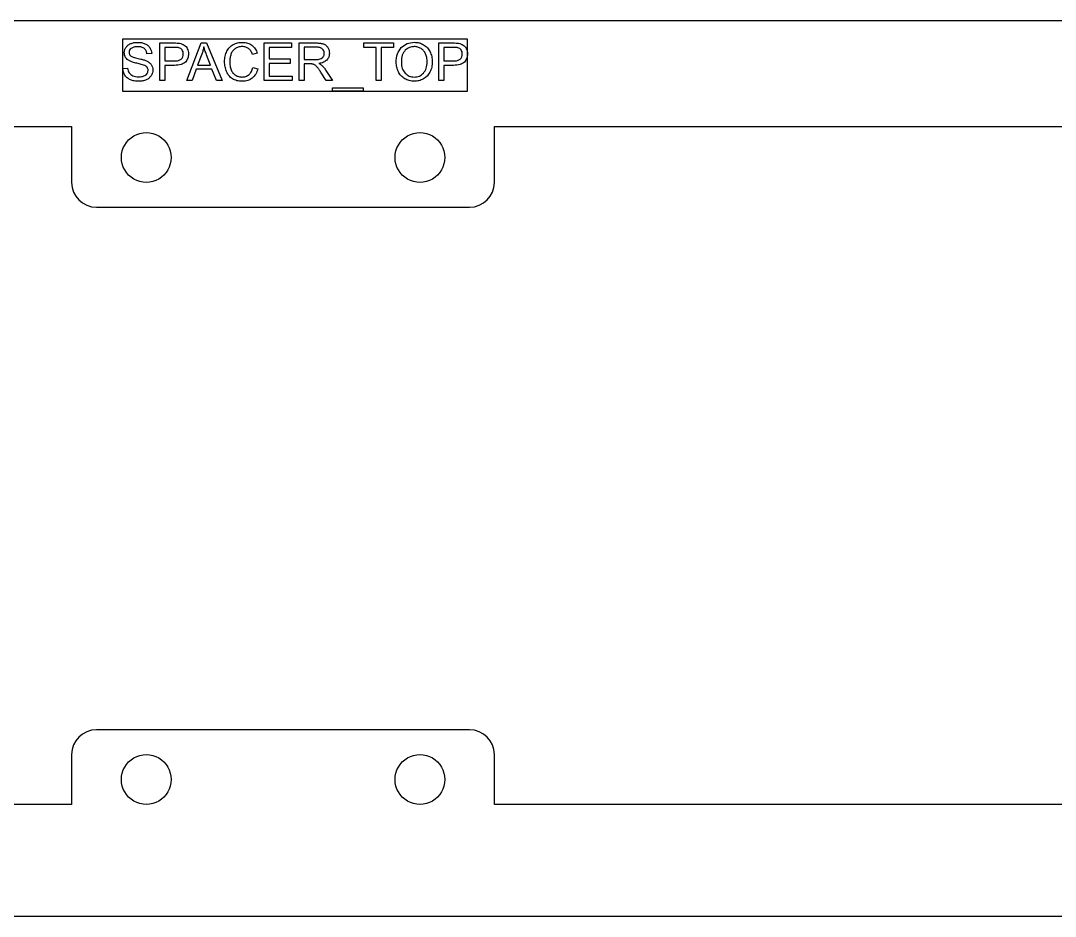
# Model space of a CAD drawing. Header units: millimetres. Extents: x 2 to 292, y 215 to 361.
# Drawn here: x 125.7 to 208.9, y 289.3 to 361.3 of the extents above; entities that cross this region are included whole.
import ezdxf

# ---------------------------------------------------------------- set-up
doc = ezdxf.new("R2010")
doc.units = ezdxf.units.MM
doc.layers.get('0').update_dxf_attribs({"linetype": 'CONTINUOUS'})

msp = doc.modelspace()

# ---------------------------------------------------------------- linework, layer by layer
for p, q in [((136.915, 356.45), (136.915, 359.481)), ((136.915, 359.481), (138.058, 359.481)), ((139.091, 356.45), (140.255, 359.481)), ((140.255, 359.481), (140.687, 359.481)), ((140.687, 359.481), (141.927, 356.45)), ((145.313, 356.45), (145.313, 359.481)), ((145.313, 359.481), (147.504, 359.481)), ((147.504, 359.481), (147.504, 359.123)), ((148.135, 356.45), (148.135, 359.481)), ((148.135, 359.481), (149.478, 359.481)), ((153.313, 359.123), (153.313, 359.481)), ((153.313, 359.481), (155.715, 359.481)), ((155.715, 359.481), (155.715, 359.123)), ((159.342, 356.45), (159.342, 359.481)), ((159.342, 359.481), (160.485, 359.481)), ((136.276, 358.627), (135.892, 358.598)), ((138.091, 359.123), (137.316, 359.123)), ((137.316, 359.123), (137.316, 358.04)), ((140.299, 358.584), (139.966, 357.695)), ((140.993, 357.695), (140.677, 358.534)), ((144.759, 358.65), (144.364, 358.557)), ((147.504, 359.123), (145.714, 359.123)), ((145.714, 359.123), (145.714, 358.195)), ((149.495, 359.146), (148.536, 359.146)), ((148.536, 359.146), (148.536, 358.143)), ((154.311, 359.123), (153.313, 359.123)), ((154.311, 356.45), (154.311, 359.123)), ((155.715, 359.123), (154.712, 359.123)), ((154.712, 359.123), (154.712, 356.45)), ((160.519, 359.123), (159.743, 359.123)), ((159.743, 359.123), (159.743, 358.04)), ((137.316, 358.04), (138.099, 358.04)), ((138.093, 357.682), (137.316, 357.682)), ((137.316, 357.682), (137.316, 356.45)), ((139.966, 357.695), (140.993, 357.695)), ((145.714, 358.195), (147.391, 358.195)), ((147.391, 357.84), (145.714, 357.84)), ((145.714, 357.84), (145.714, 356.808)), ((147.391, 358.195), (147.391, 357.84)), ((148.536, 358.143), (149.398, 358.143)), ((149.001, 357.796), (148.536, 357.796)), ((148.536, 357.796), (148.536, 356.45)), ((159.743, 358.04), (160.527, 358.04)), ((160.521, 357.682), (159.743, 357.682)), ((159.743, 357.682), (159.743, 356.45)), ((133.955, 357.424), (134.333, 357.457)), ((139.85, 357.368), (139.517, 356.45)), ((141.117, 357.368), (139.85, 357.368)), ((141.471, 356.45), (141.117, 357.368)), ((144.41, 357.513), (144.811, 357.412)), ((150.301, 356.45), (149.9, 357.081)), ((150.278, 357.275), (150.805, 356.45)), ((137.316, 356.45), (136.915, 356.45)), ((139.517, 356.45), (139.091, 356.45)), ((141.927, 356.45), (141.471, 356.45)), ((147.575, 356.45), (145.313, 356.45)), ((145.714, 356.808), (147.575, 356.808)), ((147.575, 356.808), (147.575, 356.45)), ((148.536, 356.45), (148.135, 356.45)), ((150.805, 356.45), (150.301, 356.45)), ((154.712, 356.45), (154.311, 356.45)), ((159.743, 356.45), (159.342, 356.45)), ((150.795, 355.609), (150.795, 355.878)), ((150.795, 355.878), (153.261, 355.878)), ((153.261, 355.609), (150.795, 355.609)), ((153.261, 355.878), (153.261, 355.609))]:
    msp.add_line(p, q)
msp.add_lwpolyline([(1.794, 295.253, 0.414214), (7.794, 289.253), (285.86, 289.253, 0.414214), (291.86, 295.253), (291.86, 355.273, 0.414214), (285.86, 361.273), (7.794, 361.273, 0.414214), (1.794, 355.273)], format="xyb", close=True)
msp.add_lwpolyline([(161.645, 355.589), (133.945, 355.589), (133.945, 359.822), (161.645, 359.822)], close=True)
msp.add_lwpolyline([(16.794, 352.773), (129.827, 352.773), (129.827, 348.273, 0.414213), (131.827, 346.273), (161.827, 346.273, 0.414213), (163.827, 348.273), (163.827, 352.773), (276.985, 352.773), (276.985, 348.273, 0.414214), (278.985, 346.273), (282.86, 346.273), (282.86, 304.253), (278.86, 304.253, 0.414215), (276.86, 302.253), (276.86, 298.253), (163.827, 298.253), (163.827, 302.253, 0.414213), (161.827, 304.253), (131.827, 304.253, 0.414213), (129.827, 302.253), (129.827, 298.253), (16.985, 298.253)], format="xyb")
at = {"extrusion": (0, 0, -1)}
for centre, start, end in [((-135.838, 350.276), -0.07975, 180.07975), ((-157.838, 350.276), -0.07975, 180.07975), ((-135.838, 350.27), -180.07975, 0.07975), ((-157.838, 350.27), -180.07975, 0.07975), ((-135.838, 300.256), -0.07975, 180.07975), ((-157.838, 300.256), -0.07975, 180.07975), ((-135.838, 300.25), -180.07975, 0.07975), ((-157.838, 300.25), -180.07975, 0.07975)]:
    msp.add_arc(centre, 2, start, end, dxfattribs=at)
for points, knots in [([(134.201, 359.126), (134.251, 359.189), (134.353, 359.32), (134.504, 359.392), (134.581, 359.429)], [0, 0, 0, 0, 0.0237577, 0.04919165, 0.04919165, 0.04919165, 0.04919165]), ([(134.581, 359.429), (134.668, 359.459), (134.848, 359.521), (135.039, 359.529), (135.137, 359.532)], [0, 0, 0, 0, 0.02752083, 0.05683212, 0.05683212, 0.05683212, 0.05683212]), ([(135.137, 359.532), (135.244, 359.529), (135.447, 359.522), (135.64, 359.456), (135.731, 359.424)], [0, 0, 0, 0, 0.03181936, 0.06071375, 0.06071375, 0.06071375, 0.06071375]), ([(135.731, 359.424), (135.812, 359.384), (135.968, 359.308), (136.075, 359.171), (136.127, 359.105)], [0, 0, 0, 0, 0.02641979, 0.05144273, 0.05144273, 0.05144273, 0.05144273]), ([(138.058, 359.481), (138.147, 359.48), (138.301, 359.48), (138.454, 359.46), (138.519, 359.452)], [0, 0, 0, 0, 0.02662319, 0.04622573, 0.04622573, 0.04622573, 0.04622573]), ([(138.519, 359.452), (138.589, 359.438), (138.721, 359.411), (138.838, 359.343), (138.893, 359.31)], [0, 0, 0, 0, 0.02121436, 0.04024779, 0.04024779, 0.04024779, 0.04024779]), ([(142.313, 358.814), (142.379, 358.924), (142.51, 359.142), (142.722, 359.281), (142.828, 359.35)], [0, 0, 0, 0, 0.03796642, 0.07513322, 0.07513322, 0.07513322, 0.07513322]), ([(142.828, 359.35), (142.943, 359.403), (143.176, 359.511), (143.432, 359.525), (143.562, 359.532)], [0, 0, 0, 0, 0.03765128, 0.0763439, 0.0763439, 0.0763439, 0.0763439]), ([(143.562, 359.532), (143.706, 359.525), (143.98, 359.51), (144.215, 359.368), (144.327, 359.301)], [0, 0, 0, 0, 0.0422562, 0.08098921, 0.08098921, 0.08098921, 0.08098921]), ([(149.478, 359.481), (149.598, 359.48), (149.807, 359.478), (150.008, 359.423), (150.094, 359.399)], [0, 0, 0, 0, 0.03571519, 0.06236965, 0.06236965, 0.06236965, 0.06236965]), ([(150.094, 359.399), (150.161, 359.366), (150.298, 359.299), (150.386, 359.174), (150.431, 359.111)], [0, 0, 0, 0, 0.02207201, 0.04497848, 0.04497848, 0.04497848, 0.04497848]), ([(156.333, 359.108), (156.48, 359.232), (156.782, 359.487), (157.177, 359.518), (157.379, 359.535)], [0, 0, 0, 0, 0.0563768, 0.1155347, 0.1155347, 0.1155347, 0.1155347]), ([(157.379, 359.535), (157.514, 359.527), (157.78, 359.512), (158.018, 359.392), (158.135, 359.334)], [0, 0, 0, 0, 0.04020802, 0.0790014, 0.0790014, 0.0790014, 0.0790014]), ([(158.135, 359.334), (158.241, 359.26), (158.454, 359.112), (158.584, 358.888), (158.649, 358.775)], [0, 0, 0, 0, 0.03817784, 0.07675525, 0.07675525, 0.07675525, 0.07675525]), ([(160.485, 359.481), (160.574, 359.48), (160.729, 359.48), (160.882, 359.46), (160.946, 359.452)], [0, 0, 0, 0, 0.02662307, 0.04622573, 0.04622573, 0.04622573, 0.04622573]), ([(160.946, 359.452), (161.016, 359.438), (161.149, 359.411), (161.265, 359.343), (161.321, 359.31)], [0, 0, 0, 0, 0.02121427, 0.04024768, 0.04024768, 0.04024768, 0.04024768]), ([(134.071, 358.697), (134.076, 358.773), (134.088, 358.926), (134.163, 359.059), (134.201, 359.126)], [0, 0, 0, 0, 0.02243254, 0.04531774, 0.04531774, 0.04531774, 0.04531774]), ([(134.177, 358.32), (134.146, 358.378), (134.083, 358.496), (134.075, 358.63), (134.071, 358.697)], [0, 0, 0, 0, 0.01955805, 0.03960507, 0.03960507, 0.03960507, 0.03960507]), ([(134.623, 359.046), (134.575, 359), (134.481, 358.912), (134.465, 358.785), (134.457, 358.724)], [0, 0, 0, 0, 0.01928456, 0.0372146, 0.0372146, 0.0372146, 0.0372146]), ([(134.457, 358.724), (134.462, 358.672), (134.471, 358.57), (134.541, 358.493), (134.575, 358.455)], [0, 0, 0, 0, 0.01517151, 0.03006516, 0.03006516, 0.03006516, 0.03006516]), ([(135.154, 359.179), (135.046, 359.177), (134.858, 359.174), (134.694, 359.084), (134.623, 359.046)], [0, 0, 0, 0, 0.03162128, 0.05540077, 0.05540077, 0.05540077, 0.05540077]), ([(135.682, 359.032), (135.61, 359.075), (135.448, 359.171), (135.259, 359.176), (135.154, 359.179)], [0, 0, 0, 0, 0.02472819, 0.05561683, 0.05561683, 0.05561683, 0.05561683]), ([(135.892, 358.598), (135.877, 358.686), (135.85, 358.852), (135.735, 358.975), (135.682, 359.032)], [0, 0, 0, 0, 0.02611763, 0.04918492, 0.04918492, 0.04918492, 0.04918492]), ([(136.127, 359.105), (136.168, 359.031), (136.251, 358.883), (136.268, 358.713), (136.276, 358.627)], [0, 0, 0, 0, 0.02487248, 0.05049508, 0.05049508, 0.05049508, 0.05049508]), ([(138.465, 359.096), (138.417, 359.104), (138.293, 359.124), (138.168, 359.123), (138.091, 359.123)], [0, 0, 0, 0, 0.01455792, 0.03756374, 0.03756374, 0.03756374, 0.03756374]), ([(138.718, 358.917), (138.684, 358.959), (138.615, 359.041), (138.515, 359.078), (138.465, 359.096)], [0, 0, 0, 0, 0.01582231, 0.03148481, 0.03148481, 0.03148481, 0.03148481]), ([(138.651, 358.185), (138.699, 358.24), (138.799, 358.357), (138.809, 358.511), (138.814, 358.592)], [0, 0, 0, 0, 0.02129032, 0.04495123, 0.04495123, 0.04495123, 0.04495123]), ([(138.814, 358.592), (138.811, 358.652), (138.805, 358.768), (138.746, 358.869), (138.718, 358.917)], [0, 0, 0, 0, 0.01781035, 0.03437043, 0.03437043, 0.03437043, 0.03437043]), ([(138.893, 359.31), (138.941, 359.271), (139.041, 359.189), (139.104, 359.076), (139.136, 359.018)], [0, 0, 0, 0, 0.01850559, 0.03833844, 0.03833844, 0.03833844, 0.03833844]), ([(139.228, 358.604), (139.218, 358.481), (139.2, 358.239), (139.054, 358.045), (138.982, 357.95)], [0, 0, 0, 0, 0.0362086, 0.07120575, 0.07120575, 0.07120575, 0.07120575]), ([(139.136, 359.018), (139.163, 358.953), (139.217, 358.82), (139.224, 358.677), (139.228, 358.604)], [0, 0, 0, 0, 0.02091116, 0.04263398, 0.04263398, 0.04263398, 0.04263398]), ([(140.462, 359.162), (140.44, 359.065), (140.397, 358.869), (140.332, 358.679), (140.299, 358.584)], [0, 0, 0, 0, 0.02986832, 0.06018283, 0.06018283, 0.06018283, 0.06018283]), ([(140.677, 358.534), (140.634, 358.65), (140.556, 358.857), (140.491, 359.069), (140.462, 359.162)], [0, 0, 0, 0, 0.037042, 0.06642715, 0.06642715, 0.06642715, 0.06642715]), ([(142.132, 357.988), (142.138, 358.138), (142.15, 358.424), (142.26, 358.688), (142.313, 358.814)], [0, 0, 0, 0, 0.04454264, 0.08514224, 0.08514224, 0.08514224, 0.08514224]), ([(142.641, 358.572), (142.613, 358.477), (142.557, 358.287), (142.549, 358.09), (142.545, 357.99)], [0, 0, 0, 0, 0.02952867, 0.05915724, 0.05915724, 0.05915724, 0.05915724]), ([(142.97, 359.022), (142.898, 358.961), (142.751, 358.838), (142.678, 358.661), (142.641, 358.572)], [0, 0, 0, 0, 0.02799143, 0.05647644, 0.05647644, 0.05647644, 0.05647644]), ([(143.554, 359.189), (143.445, 359.184), (143.237, 359.174), (143.056, 359.071), (142.97, 359.022)], [0, 0, 0, 0, 0.03233726, 0.06150766, 0.06150766, 0.06150766, 0.06150766]), ([(144.059, 359.038), (143.985, 359.082), (143.83, 359.175), (143.649, 359.184), (143.554, 359.189)], [0, 0, 0, 0, 0.02530588, 0.05336252, 0.05336252, 0.05336252, 0.05336252]), ([(144.364, 358.557), (144.329, 358.657), (144.263, 358.841), (144.123, 358.977), (144.059, 359.038)], [0, 0, 0, 0, 0.03136162, 0.0577422, 0.0577422, 0.0577422, 0.0577422]), ([(144.327, 359.301), (144.423, 359.214), (144.622, 359.033), (144.713, 358.78), (144.759, 358.65)], [0, 0, 0, 0, 0.03831039, 0.07922199, 0.07922199, 0.07922199, 0.07922199]), ([(149.988, 359.007), (149.923, 359.048), (149.772, 359.14), (149.595, 359.144), (149.495, 359.146)], [0, 0, 0, 0, 0.02265008, 0.05202617, 0.05202617, 0.05202617, 0.05202617]), ([(150.144, 358.654), (150.138, 358.722), (150.125, 358.858), (150.033, 358.958), (149.988, 359.007)], [0, 0, 0, 0, 0.01997021, 0.03960229, 0.03960229, 0.03960229, 0.03960229]), ([(150.063, 358.382), (150.087, 358.425), (150.134, 358.509), (150.141, 358.606), (150.144, 358.654)], [0, 0, 0, 0, 0.01438103, 0.02865751, 0.02865751, 0.02865751, 0.02865751]), ([(150.557, 358.654), (150.549, 358.551), (150.533, 358.349), (150.409, 358.189), (150.349, 358.11)], [0, 0, 0, 0, 0.03016887, 0.05937119, 0.05937119, 0.05937119, 0.05937119]), ([(150.431, 359.111), (150.468, 359.04), (150.542, 358.896), (150.552, 358.735), (150.557, 358.654)], [0, 0, 0, 0, 0.02372227, 0.04785519, 0.04785519, 0.04785519, 0.04785519]), ([(155.928, 357.926), (155.939, 358.158), (155.961, 358.593), (156.215, 358.944), (156.333, 359.108)], [0, 0, 0, 0, 0.0680152, 0.127274, 0.127274, 0.127274, 0.127274]), ([(156.648, 358.897), (156.559, 358.771), (156.353, 358.481), (156.345, 358.123), (156.341, 357.92)], [0, 0, 0, 0, 0.0453238, 0.1044509, 0.1044509, 0.1044509, 0.1044509]), ([(157.381, 359.189), (157.244, 359.177), (156.97, 359.153), (156.755, 358.982), (156.648, 358.897)], [0, 0, 0, 0, 0.04027943, 0.08046263, 0.08046263, 0.08046263, 0.08046263]), ([(157.921, 359.037), (157.838, 359.082), (157.669, 359.172), (157.478, 359.183), (157.381, 359.189)], [0, 0, 0, 0, 0.0279791, 0.05673068, 0.05673068, 0.05673068, 0.05673068]), ([(158.287, 358.609), (158.241, 358.696), (158.151, 358.866), (157.997, 358.981), (157.921, 359.037)], [0, 0, 0, 0, 0.02893333, 0.05692535, 0.05692535, 0.05692535, 0.05692535]), ([(158.412, 357.964), (158.408, 358.08), (158.4, 358.302), (158.324, 358.511), (158.287, 358.609)], [0, 0, 0, 0, 0.03478981, 0.06617077, 0.06617077, 0.06617077, 0.06617077]), ([(158.649, 358.775), (158.7, 358.649), (158.807, 358.388), (158.819, 358.107), (158.826, 357.961)], [0, 0, 0, 0, 0.04049702, 0.08379534, 0.08379534, 0.08379534, 0.08379534]), ([(160.893, 359.096), (160.845, 359.104), (160.721, 359.124), (160.595, 359.123), (160.519, 359.123)], [0, 0, 0, 0, 0.01455783, 0.03756383, 0.03756383, 0.03756383, 0.03756383]), ([(161.146, 358.917), (161.111, 358.959), (161.043, 359.041), (160.943, 359.078), (160.893, 359.096)], [0, 0, 0, 0, 0.01582233, 0.03148486, 0.03148486, 0.03148486, 0.03148486]), ([(161.079, 358.185), (161.126, 358.24), (161.227, 358.357), (161.237, 358.511), (161.242, 358.592)], [0, 0, 0, 0, 0.02129032, 0.04495123, 0.04495123, 0.04495123, 0.04495123]), ([(161.242, 358.592), (161.239, 358.652), (161.232, 358.768), (161.174, 358.869), (161.146, 358.917)], [0, 0, 0, 0, 0.01781036, 0.03437041, 0.03437041, 0.03437041, 0.03437041]), ([(161.321, 359.31), (161.369, 359.271), (161.469, 359.189), (161.531, 359.076), (161.563, 359.018)], [0, 0, 0, 0, 0.01850559, 0.03833844, 0.03833844, 0.03833844, 0.03833844]), ([(161.655, 358.604), (161.646, 358.481), (161.627, 358.239), (161.481, 358.045), (161.409, 357.95)], [0, 0, 0, 0, 0.03620856, 0.07120578, 0.07120578, 0.07120578, 0.07120578]), ([(161.563, 359.018), (161.59, 358.953), (161.645, 358.82), (161.652, 358.677), (161.655, 358.604)], [0, 0, 0, 0, 0.0209111, 0.04263394, 0.04263394, 0.04263394, 0.04263394]), ([(134.5, 358.038), (134.434, 358.076), (134.307, 358.149), (134.219, 358.265), (134.177, 358.32)], [0, 0, 0, 0, 0.02282464, 0.04330314, 0.04330314, 0.04330314, 0.04330314]), ([(135.085, 357.849), (134.966, 357.877), (134.766, 357.925), (134.577, 358.006), (134.5, 358.038)], [0, 0, 0, 0, 0.03681383, 0.06157172, 0.06157172, 0.06157172, 0.06157172]), ([(134.575, 358.455), (134.644, 358.417), (134.832, 358.312), (135.044, 358.268), (135.18, 358.239)], [0, 0, 0, 0, 0.02346943, 0.06450983, 0.06450983, 0.06450983, 0.06450983]), ([(135.625, 357.701), (135.56, 357.722), (135.382, 357.779), (135.201, 357.822), (135.085, 357.849)], [0, 0, 0, 0, 0.020505, 0.05595583, 0.05595583, 0.05595583, 0.05595583]), ([(135.18, 358.239), (135.318, 358.209), (135.546, 358.158), (135.765, 358.078), (135.85, 358.046)], [0, 0, 0, 0, 0.04249444, 0.06986844, 0.06986844, 0.06986844, 0.06986844]), ([(135.898, 357.522), (135.863, 357.557), (135.785, 357.636), (135.682, 357.678), (135.625, 357.701)], [0, 0, 0, 0, 0.01469415, 0.03291683, 0.03291683, 0.03291683, 0.03291683]), ([(135.85, 358.046), (135.931, 358.005), (136.082, 357.928), (136.191, 357.798), (136.241, 357.737)], [0, 0, 0, 0, 0.02683102, 0.05028274, 0.05028274, 0.05028274, 0.05028274]), ([(136.241, 357.737), (136.278, 357.672), (136.353, 357.538), (136.362, 357.384), (136.367, 357.306)], [0, 0, 0, 0, 0.02223882, 0.04542431, 0.04542431, 0.04542431, 0.04542431]), ([(138.982, 357.95), (138.87, 357.873), (138.606, 357.688), (138.281, 357.685), (138.093, 357.682)], [0, 0, 0, 0, 0.03993339, 0.09470734, 0.09470734, 0.09470734, 0.09470734]), ([(138.099, 358.04), (138.213, 358.041), (138.411, 358.044), (138.58, 358.143), (138.651, 358.185)], [0, 0, 0, 0, 0.03342424, 0.05792157, 0.05792157, 0.05792157, 0.05792157]), ([(142.292, 357.176), (142.246, 357.305), (142.151, 357.568), (142.138, 357.847), (142.132, 357.988)], [0, 0, 0, 0, 0.04102136, 0.08322475, 0.08322475, 0.08322475, 0.08322475]), ([(142.545, 357.99), (142.549, 357.869), (142.556, 357.638), (142.625, 357.419), (142.658, 357.316)], [0, 0, 0, 0, 0.03630876, 0.06871947, 0.06871947, 0.06871947, 0.06871947]), ([(149.224, 357.782), (149.194, 357.786), (149.12, 357.796), (149.045, 357.796), (149.001, 357.796)], [0, 0, 0, 0, 0.00905697, 0.02239436, 0.02239436, 0.02239436, 0.02239436]), ([(149.407, 357.701), (149.377, 357.719), (149.32, 357.753), (149.255, 357.772), (149.224, 357.782)], [0, 0, 0, 0, 0.01031268, 0.02006061, 0.02006061, 0.02006061, 0.02006061]), ([(149.398, 358.143), (149.48, 358.144), (149.626, 358.146), (149.766, 358.184), (149.828, 358.2)], [0, 0, 0, 0, 0.02453584, 0.04352081, 0.04352081, 0.04352081, 0.04352081]), ([(149.611, 357.498), (149.576, 357.541), (149.516, 357.617), (149.44, 357.676), (149.407, 357.701)], [0, 0, 0, 0, 0.01635098, 0.02880994, 0.02880994, 0.02880994, 0.02880994]), ([(150.349, 358.11), (150.263, 358.043), (150.074, 357.892), (149.835, 357.852), (149.704, 357.829)], [0, 0, 0, 0, 0.03213487, 0.07136786, 0.07136786, 0.07136786, 0.07136786]), ([(149.704, 357.829), (149.751, 357.806), (149.837, 357.763), (149.912, 357.704), (149.946, 357.678)], [0, 0, 0, 0, 0.01593186, 0.0285724, 0.0285724, 0.0285724, 0.0285724]), ([(149.828, 358.2), (149.876, 358.221), (149.97, 358.263), (150.033, 358.343), (150.063, 358.382)], [0, 0, 0, 0, 0.0155155, 0.03018143, 0.03018143, 0.03018143, 0.03018143]), ([(149.946, 357.678), (150.004, 357.619), (150.128, 357.496), (150.227, 357.351), (150.278, 357.275)], [0, 0, 0, 0, 0.02493149, 0.05237411, 0.05237411, 0.05237411, 0.05237411]), ([(156.101, 357.17), (156.051, 357.291), (155.949, 357.533), (155.935, 357.795), (155.928, 357.926)], [0, 0, 0, 0, 0.03903022, 0.07813257, 0.07813257, 0.07813257, 0.07813257]), ([(156.341, 357.92), (156.35, 357.751), (156.366, 357.434), (156.55, 357.177), (156.636, 357.057)], [0, 0, 0, 0, 0.04951405, 0.09289656, 0.09289656, 0.09289656, 0.09289656]), ([(158.12, 357.06), (158.205, 357.184), (158.391, 357.455), (158.405, 357.785), (158.412, 357.964)], [0, 0, 0, 0, 0.0443101, 0.09665482, 0.09665482, 0.09665482, 0.09665482]), ([(158.826, 357.961), (158.819, 357.814), (158.806, 357.528), (158.694, 357.264), (158.64, 357.137)], [0, 0, 0, 0, 0.04391356, 0.0851545, 0.0851545, 0.0851545, 0.0851545]), ([(161.409, 357.95), (161.298, 357.873), (161.034, 357.688), (160.709, 357.685), (160.521, 357.682)], [0, 0, 0, 0, 0.03993347, 0.09470754, 0.09470754, 0.09470754, 0.09470754]), ([(160.527, 358.04), (160.641, 358.041), (160.838, 358.044), (161.007, 358.143), (161.079, 358.185)], [0, 0, 0, 0, 0.03342424, 0.05792168, 0.05792168, 0.05792168, 0.05792168]), ([(134.121, 356.879), (134.075, 356.963), (133.98, 357.133), (133.963, 357.326), (133.955, 357.424)], [0, 0, 0, 0, 0.02835309, 0.05752343, 0.05752343, 0.05752343, 0.05752343]), ([(134.557, 356.519), (134.47, 356.563), (134.298, 356.651), (134.179, 356.804), (134.121, 356.879)], [0, 0, 0, 0, 0.02899366, 0.05722965, 0.05722965, 0.05722965, 0.05722965]), ([(134.333, 357.457), (134.344, 357.387), (134.364, 357.255), (134.428, 357.138), (134.458, 357.084)], [0, 0, 0, 0, 0.02117365, 0.03962889, 0.03962889, 0.03962889, 0.03962889]), ([(134.458, 357.084), (134.497, 357.037), (134.581, 356.936), (134.7, 356.879), (134.763, 356.848)], [0, 0, 0, 0, 0.01818476, 0.03892995, 0.03892995, 0.03892995, 0.03892995]), ([(134.763, 356.848), (134.835, 356.822), (134.986, 356.768), (135.145, 356.762), (135.228, 356.758)], [0, 0, 0, 0, 0.02297453, 0.04762355, 0.04762355, 0.04762355, 0.04762355]), ([(135.228, 356.758), (135.301, 356.761), (135.439, 356.765), (135.571, 356.807), (135.633, 356.827)], [0, 0, 0, 0, 0.02166796, 0.04126124, 0.04126124, 0.04126124, 0.04126124]), ([(135.633, 356.827), (135.687, 356.85), (135.788, 356.894), (135.861, 356.976), (135.895, 357.014)], [0, 0, 0, 0, 0.01732543, 0.03249055, 0.03249055, 0.03249055, 0.03249055]), ([(136.229, 356.85), (136.176, 356.783), (136.068, 356.643), (135.911, 356.56), (135.831, 356.518)], [0, 0, 0, 0, 0.02542282, 0.05241692, 0.05241692, 0.05241692, 0.05241692]), ([(135.895, 357.014), (135.92, 357.054), (135.969, 357.134), (135.977, 357.227), (135.98, 357.273)], [0, 0, 0, 0, 0.01399471, 0.02767721, 0.02767721, 0.02767721, 0.02767721]), ([(135.98, 357.273), (135.977, 357.319), (135.971, 357.409), (135.922, 357.485), (135.898, 357.522)], [0, 0, 0, 0, 0.01351733, 0.02662648, 0.02662648, 0.02662648, 0.02662648]), ([(136.367, 357.306), (136.361, 357.226), (136.349, 357.064), (136.269, 356.922), (136.229, 356.85)], [0, 0, 0, 0, 0.02374074, 0.04815245, 0.04815245, 0.04815245, 0.04815245]), ([(142.759, 356.598), (142.662, 356.674), (142.462, 356.83), (142.35, 357.058), (142.292, 357.176)], [0, 0, 0, 0, 0.03642309, 0.07515737, 0.07515737, 0.07515737, 0.07515737]), ([(142.658, 357.316), (142.7, 357.226), (142.78, 357.053), (142.934, 356.94), (143.008, 356.885)], [0, 0, 0, 0, 0.02901339, 0.0563415, 0.0563415, 0.0563415, 0.0563415]), ([(143.008, 356.885), (143.089, 356.843), (143.251, 356.76), (143.432, 356.748), (143.523, 356.742)], [0, 0, 0, 0, 0.02696551, 0.05391911, 0.05391911, 0.05391911, 0.05391911]), ([(143.523, 356.742), (143.63, 356.749), (143.838, 356.763), (144.01, 356.88), (144.094, 356.936)], [0, 0, 0, 0, 0.03148612, 0.06124065, 0.06124065, 0.06124065, 0.06124065]), ([(144.094, 356.936), (144.166, 357.013), (144.321, 357.177), (144.379, 357.396), (144.41, 357.513)], [0, 0, 0, 0, 0.03108028, 0.06671415, 0.06671415, 0.06671415, 0.06671415]), ([(144.811, 357.412), (144.764, 357.259), (144.674, 356.97), (144.459, 356.758), (144.357, 356.658)], [0, 0, 0, 0, 0.0469781, 0.08917183, 0.08917183, 0.08917183, 0.08917183]), ([(149.9, 357.081), (149.848, 357.162), (149.756, 357.304), (149.654, 357.44), (149.611, 357.498)], [0, 0, 0, 0, 0.02892294, 0.05081471, 0.05081471, 0.05081471, 0.05081471]), ([(156.612, 356.605), (156.506, 356.681), (156.295, 356.832), (156.166, 357.057), (156.101, 357.17)], [0, 0, 0, 0, 0.03839592, 0.07690741, 0.07690741, 0.07690741, 0.07690741]), ([(156.636, 357.057), (156.741, 356.965), (156.952, 356.78), (157.233, 356.755), (157.375, 356.742)], [0, 0, 0, 0, 0.04075919, 0.08221064, 0.08221064, 0.08221064, 0.08221064]), ([(157.375, 356.742), (157.518, 356.754), (157.802, 356.779), (158.015, 356.967), (158.12, 357.06)], [0, 0, 0, 0, 0.04202399, 0.0829605, 0.0829605, 0.0829605, 0.0829605]), ([(158.64, 357.137), (158.572, 357.023), (158.438, 356.799), (158.22, 356.656), (158.112, 356.586)], [0, 0, 0, 0, 0.03907519, 0.07713664, 0.07713664, 0.07713664, 0.07713664]), ([(135.247, 356.399), (135.119, 356.402), (134.883, 356.408), (134.66, 356.484), (134.557, 356.519)], [0, 0, 0, 0, 0.03791994, 0.07032737, 0.07032737, 0.07032737, 0.07032737]), ([(135.831, 356.518), (135.74, 356.483), (135.552, 356.411), (135.351, 356.403), (135.247, 356.399)], [0, 0, 0, 0, 0.02897469, 0.05994256, 0.05994256, 0.05994256, 0.05994256]), ([(143.556, 356.399), (143.405, 356.404), (143.125, 356.414), (142.875, 356.54), (142.759, 356.598)], [0, 0, 0, 0, 0.04469496, 0.08300583, 0.08300583, 0.08300583, 0.08300583]), ([(144.357, 356.658), (144.239, 356.583), (143.996, 356.426), (143.706, 356.408), (143.556, 356.399)], [0, 0, 0, 0, 0.04127883, 0.08545, 0.08545, 0.08545, 0.08545]), ([(157.377, 356.399), (157.239, 356.407), (156.969, 356.422), (156.729, 356.545), (156.612, 356.605)], [0, 0, 0, 0, 0.04084271, 0.08000824, 0.08000824, 0.08000824, 0.08000824]), ([(158.112, 356.586), (157.996, 356.531), (157.763, 356.422), (157.506, 356.406), (157.377, 356.399)], [0, 0, 0, 0, 0.03812541, 0.07654828, 0.07654828, 0.07654828, 0.07654828])]:
    msp.add_open_spline(points, degree=3, knots=knots)

doc.saveas('drawing.dxf')
